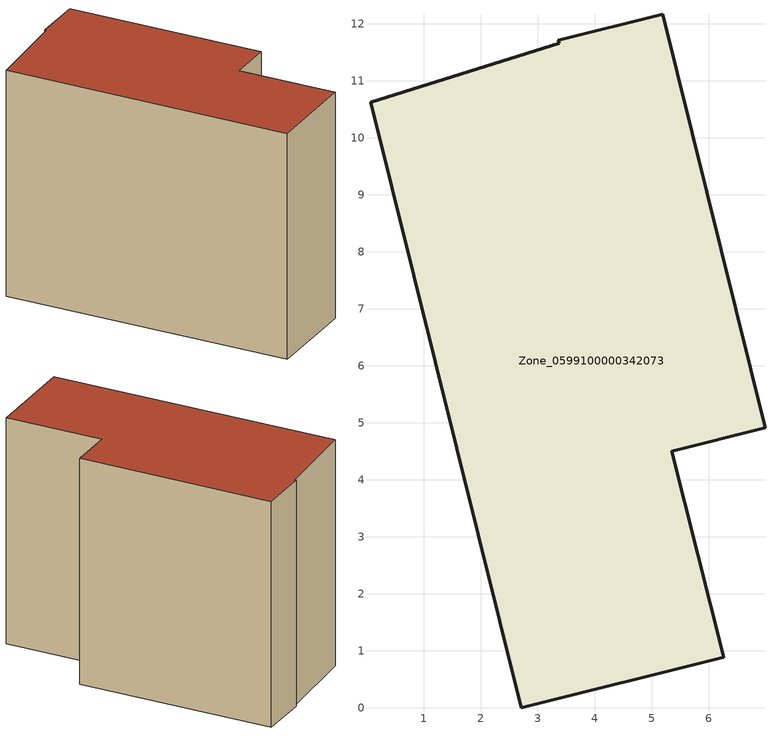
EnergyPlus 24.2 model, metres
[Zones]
Zone_0599100000342073
 floor ground (C_G): 5.35,4.5 6.26,0.89 2.71,0 0.06,10.62 3.38,11.66 3.36,11.71 5.19,12.17 6.98,4.91 z0
 wall outside (C_F): 0.06,10.62 2.71,0 6.26,0.89 5.35,4.5 6.98,4.91 5.19,12.17 3.36,11.71 3.38,11.66 0.06,10.62 z0:8.71
 roof outside (C_R): 6.98,4.91 5.19,12.17 3.36,11.71 3.38,11.66 0.06,10.62 2.71,0 6.26,0.89 5.35,4.5 z8.71
[BUILDING]
Pand.0599100000342073: North Axis=0; Terrain=City; Loads Convergence Tolerance Value=0.04; Temperature Convergence Tolerance Value=0.4; Solar Distribution=FullExterior; Maximum Number of Warmup Days=25; Minimum Number of Warmup Days=1
[Site:Location]
Rotterdam.The.Hague.AP_ZH_NLD Design_Conditions: Latitude=51.96; Longitude=4.45; Time Zone=1; Elevation=-4.5
[SITE:GROUNDTEMPERATURE:BUILDINGSURFACE]
18, 18, 18, 18, 18, 18, 18, 18, 18, 18, 18, 18
[MATERIAL] Thermal Absorptance=0.9; Solar Absorptance=0.7; Visible Absorptance=0.7
Name | Roughness | Thickness | Conductivity | Density | Specific Heat
G.TC.1992-2005 | MediumSmooth | 0.15 | 0.06 | 540 | 1210
F.TC.1992-2005 | Rough | 0.3 | 0.12 | 1920 | 840
R.TC.1992-2005 | MediumRough | 0.2 | 0.08 | 1500 | 1000
[CONSTRUCTION]
C_G: G.TC.1992-2005
C_F: F.TC.1992-2005
C_R: R.TC.1992-2005
[ZONE]
Zone_0599100000342073: Type=1; Multiplier=1; Ceiling Height=Autocalculate; Volume=Autocalculate; Floor Area=autocalculate; Part of Total Floor Area=Yes
[ZONEINFILTRATION:DESIGNFLOWRATE]
Infil_Zone_0599100000342073: Zone or ZoneList or Space or SpaceList=Zone_0599100000342073; Schedule=AlwaysOn; Design Flow Rate Calculation Method=Flow/Area; Flow Rate per Floor Area=0.0015; Constant Term Coefficient=1; Temperature Term Coefficient=0; Velocity Term Coefficient=0; Velocity Squared Term Coefficient=0
[HVACTEMPLATE:ZONE:IDEALLOADSAIRSYSTEM]
Zone_0599100000342073: Maximum Heating Supply Air Temperature=50; Minimum Cooling Supply Air Temperature=13; Maximum Heating Supply Air Humidity Ratio=0.0156; Minimum Cooling Supply Air Humidity Ratio=0.0077; Heating Limit=NoLimit; Cooling Limit=NoLimit; Dehumidification Control Type=ConstantSensibleHeatRatio; Cooling Sensible Heat Ratio=0.7; Dehumidification Setpoint=60; Humidification Control Type=None; Humidification Setpoint=30; Outdoor Air Method=None; Outdoor Air Flow Rate per Person=0.00944; Outdoor Air Flow Rate per Zone Floor Area=0; Outdoor Air Flow Rate per Zone=0; Demand Controlled Ventilation Type=None; Outdoor Air Economizer Type=NoEconomizer; Heat Recovery Type=None; Sensible Heat Recovery Effectiveness=0.7; Latent Heat Recovery Effectiveness=0.65
[ZONECONTROL:THERMOSTAT]
ThermostatControl_Zone_0599100000342073: Zone or ZoneList=Zone_0599100000342073; Control Type Schedule=DualSetpointControlType; Control 1=Thermostat_Zone_0599100000342073; Temperature Difference Between Cutout And Setpoint=0
[THERMOSTATSETPOINT:DUALSETPOINT]
Thermostat_Zone_0599100000342073: Heating Setpoint Temperature Schedule=HeatingSetpoint_Zone_0599100000342073; Cooling Setpoint Temperature Schedule=CoolingSetpoint_Zone_0599100000342073
[SCHEDULE:COMPACT]
HeatingSetpoint_Zone_0599100000342073: Through: 12/31, For: AllDays, Until: 24:00, 21
CoolingSetpoint_Zone_0599100000342073: Through: 12/31, For: AllDays, Until: 24:00, 24
DualSetpointControlType: Through: 12/31, For: AllDays, Until: 24:00, 4
AlwaysOn: Through: 12/31, For: AllDays, Until: 24:00, 1
